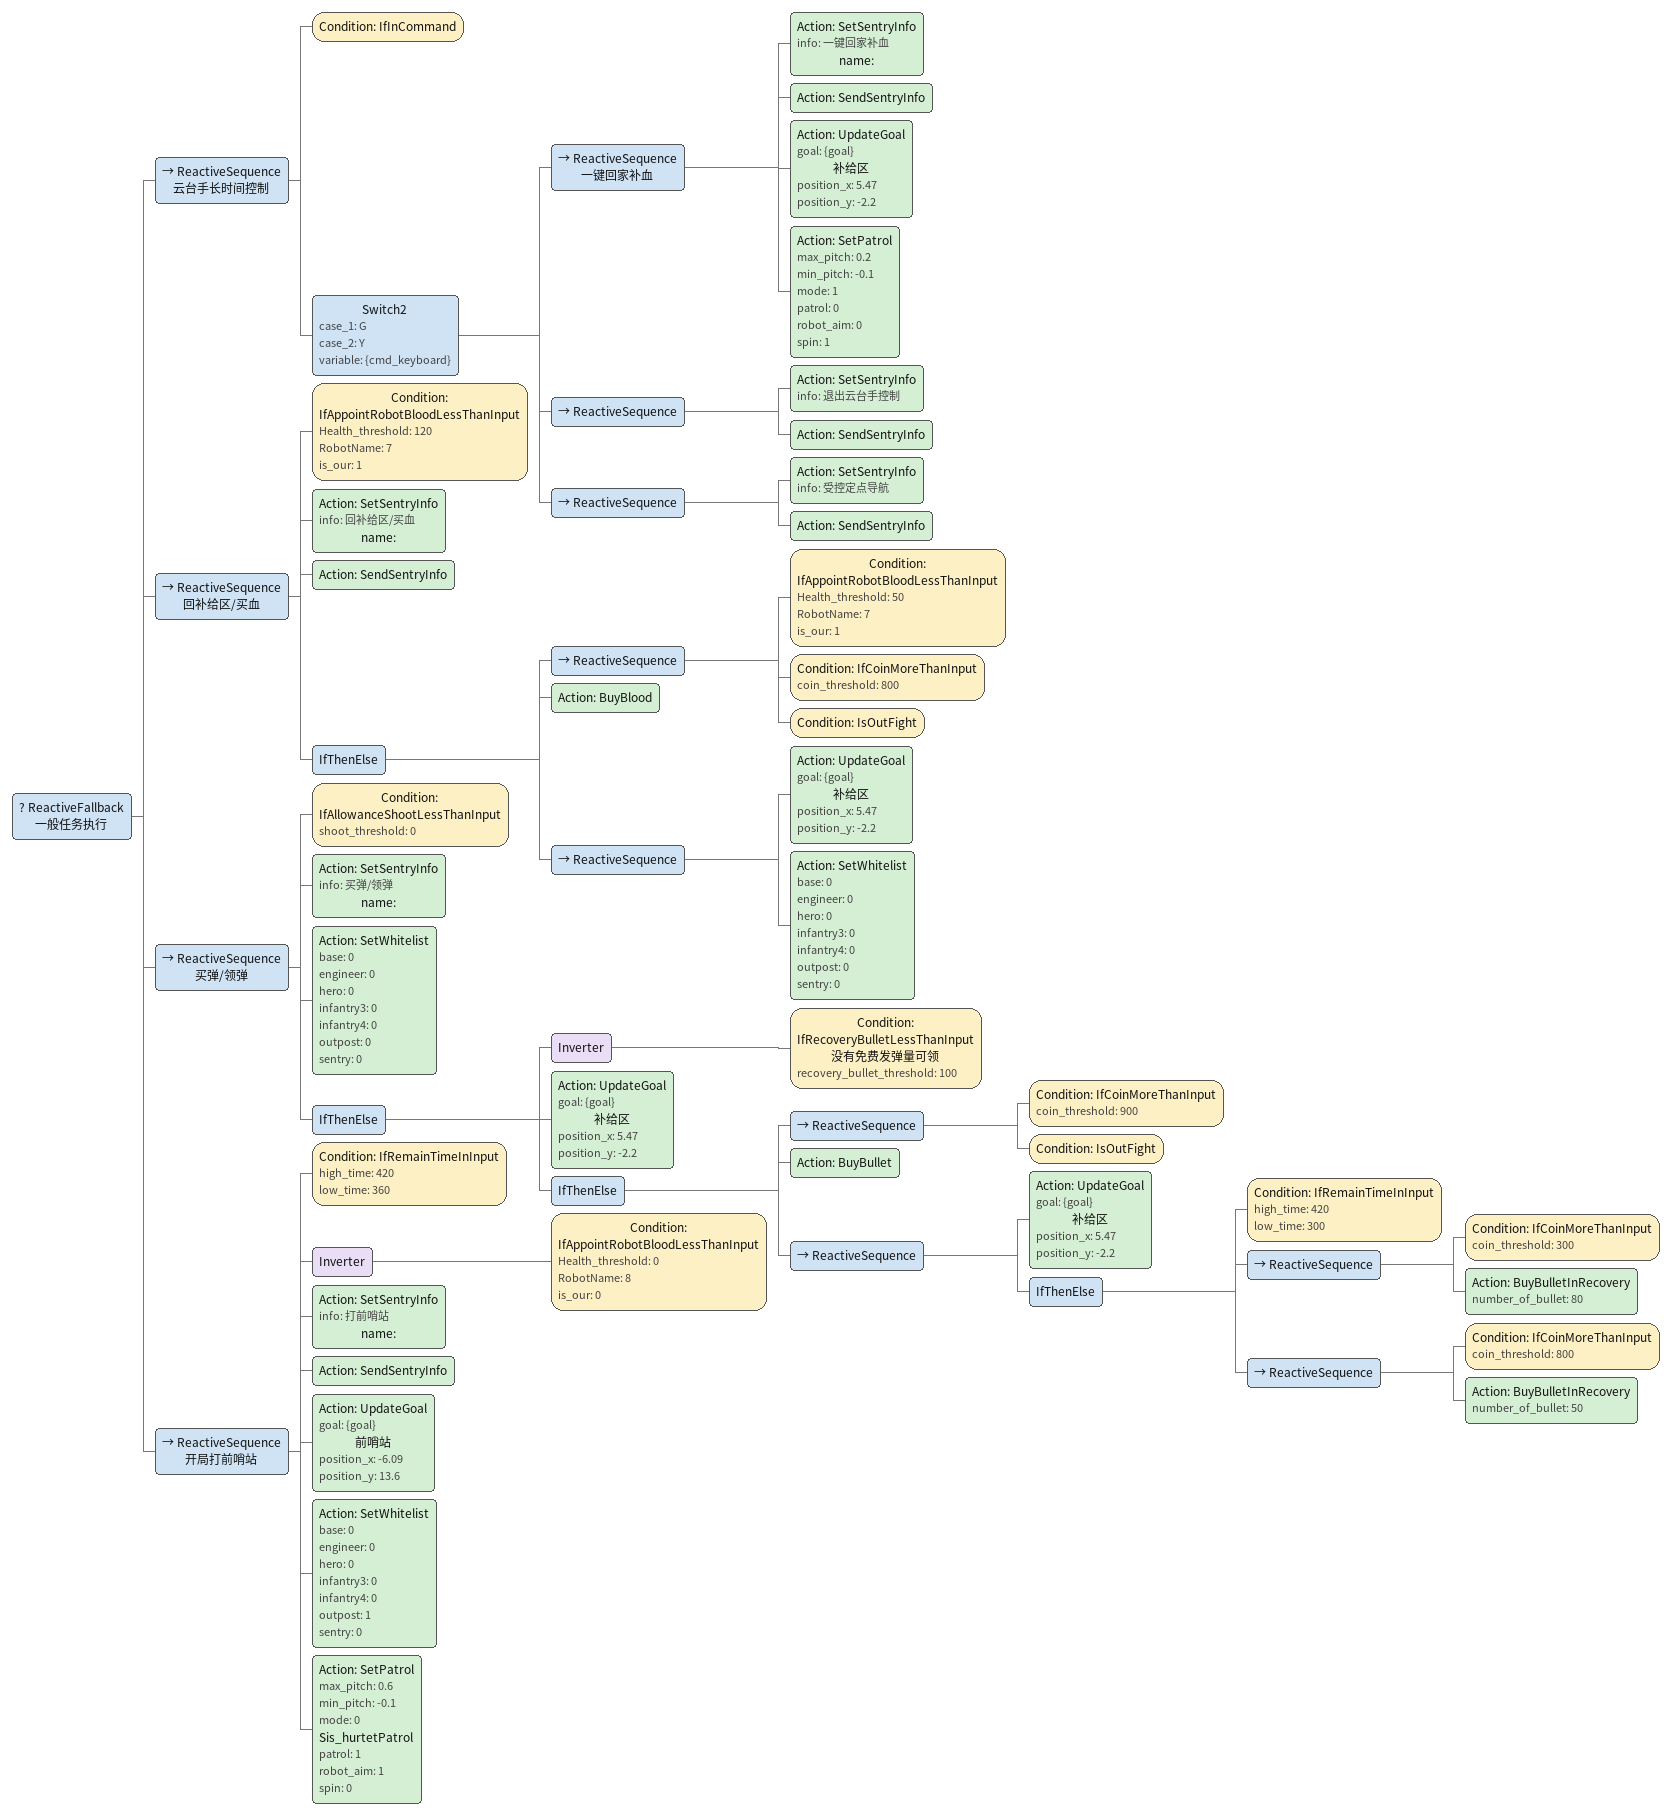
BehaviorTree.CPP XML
<ReactiveFallback name="一般任务执行">
    <ReactiveSequence name="云台手长时间控制">
        <Condition ID="IfInCommand"/>
        <Switch2 case_1="G" case_2="Y" variable="{cmd_keyboard}">
            <ReactiveSequence name="一键回家补血">
                <Action ID="SetSentryInfo" info="一键回家补血" name=""/>
                <Action ID="SendSentryInfo"/>
                <Action ID="UpdateGoal" goal="{goal}" name="补给区" position_x="5.47" position_y="-2.2"/>
                <Action ID="SetPatrol" max_pitch="0.2" min_pitch="-0.1" mode="1" patrol="0" robot_aim="0" spin="1"/>
            </ReactiveSequence>
            <ReactiveSequence>
                <Action ID="SetSentryInfo" info="退出云台手控制"/>
                <Action ID="SendSentryInfo"/>
            </ReactiveSequence>
            <ReactiveSequence>
                <Action ID="SetSentryInfo" info="受控定点导航"/>
                <Action ID="SendSentryInfo"/>
            </ReactiveSequence>
        </Switch2>
    </ReactiveSequence>
    <ReactiveSequence name="回补给区/买血">
        <Condition Health_threshold="120" ID="IfAppointRobotBloodLessThanInput" RobotName="7" is_our="1"/>
        <Action ID="SetSentryInfo" info="回补给区/买血" name=""/>
        <Action ID="SendSentryInfo"/>
        <IfThenElse>
            <ReactiveSequence>
                <Condition Health_threshold="50" ID="IfAppointRobotBloodLessThanInput" RobotName="7" is_our="1"/>
                <Condition ID="IfCoinMoreThanInput" coin_threshold="800"/>
                <Condition ID="IsOutFight"/>
            </ReactiveSequence>
            <Action ID="BuyBlood"/>
            <ReactiveSequence>
                <Action ID="UpdateGoal" goal="{goal}" name="补给区" position_x="5.47" position_y="-2.2"/>
                <Action ID="SetWhitelist" base="0" engineer="0" hero="0" infantry3="0" infantry4="0" outpost="0" sentry="0"/>
            </ReactiveSequence>
        </IfThenElse>
    </ReactiveSequence>
    <ReactiveSequence name="买弹/领弹">
        <Condition ID="IfAllowanceShootLessThanInput" shoot_threshold="0"/>
        <Action ID="SetSentryInfo" info="买弹/领弹" name=""/>
        <Action ID="SetWhitelist" base="0" engineer="0" hero="0" infantry3="0" infantry4="0" outpost="0" sentry="0"/>
        <IfThenElse>
            <Inverter>
                <Condition ID="IfRecoveryBulletLessThanInput" name="没有免费发弹量可领" recovery_bullet_threshold="100"/>
            </Inverter>
            <Action ID="UpdateGoal" goal="{goal}" name="补给区" position_x="5.47" position_y="-2.2"/>
            <IfThenElse>
                <ReactiveSequence>
                    <Condition ID="IfCoinMoreThanInput" coin_threshold="900"/>
                    <Condition ID="IsOutFight"/>
                </ReactiveSequence>
                <Action ID="BuyBullet"/>
                <ReactiveSequence>
                    <Action ID="UpdateGoal" goal="{goal}" name="补给区" position_x="5.47" position_y="-2.2"/>
                    <IfThenElse>
                        <Condition ID="IfRemainTimeInInput" high_time="420" low_time="300"/>
                        <ReactiveSequence>
                            <Condition ID="IfCoinMoreThanInput" coin_threshold="300"/>
                            <Action ID="BuyBulletInRecovery" number_of_bullet="80"/>
                        </ReactiveSequence>
                        <ReactiveSequence>
                            <Condition ID="IfCoinMoreThanInput" coin_threshold="800"/>
                            <Action ID="BuyBulletInRecovery" number_of_bullet="50"/>
                        </ReactiveSequence>
                    </IfThenElse>
                </ReactiveSequence>
            </IfThenElse>
        </IfThenElse>
    </ReactiveSequence>
    <ReactiveSequence name="开局打前哨站">
        <Condition ID="IfRemainTimeInInput" high_time="420" low_time="360"/>
        <Inverter>
            <Condition Health_threshold="0" ID="IfAppointRobotBloodLessThanInput" RobotName="8" is_our="0"/>
        </Inverter>
        <Action ID="SetSentryInfo" info="打前哨站" name=""/>
        <Action ID="SendSentryInfo"/>
        <Action ID="UpdateGoal" goal="{goal}" name="前哨站" position_x="-6.09" position_y="13.6"/>
        <Action ID="SetWhitelist" base="0" engineer="0" hero="0" infantry3="0" infantry4="0" outpost="1" sentry="0"/>
        <Action ID="SetPatrol" max_pitch="0.6" min_pitch="-0.1" mode="0" name="Sis_hurtetPatrol" patrol="1" robot_aim="1" spin="0"/>
    </ReactiveSequence>
</ReactiveFallback>
